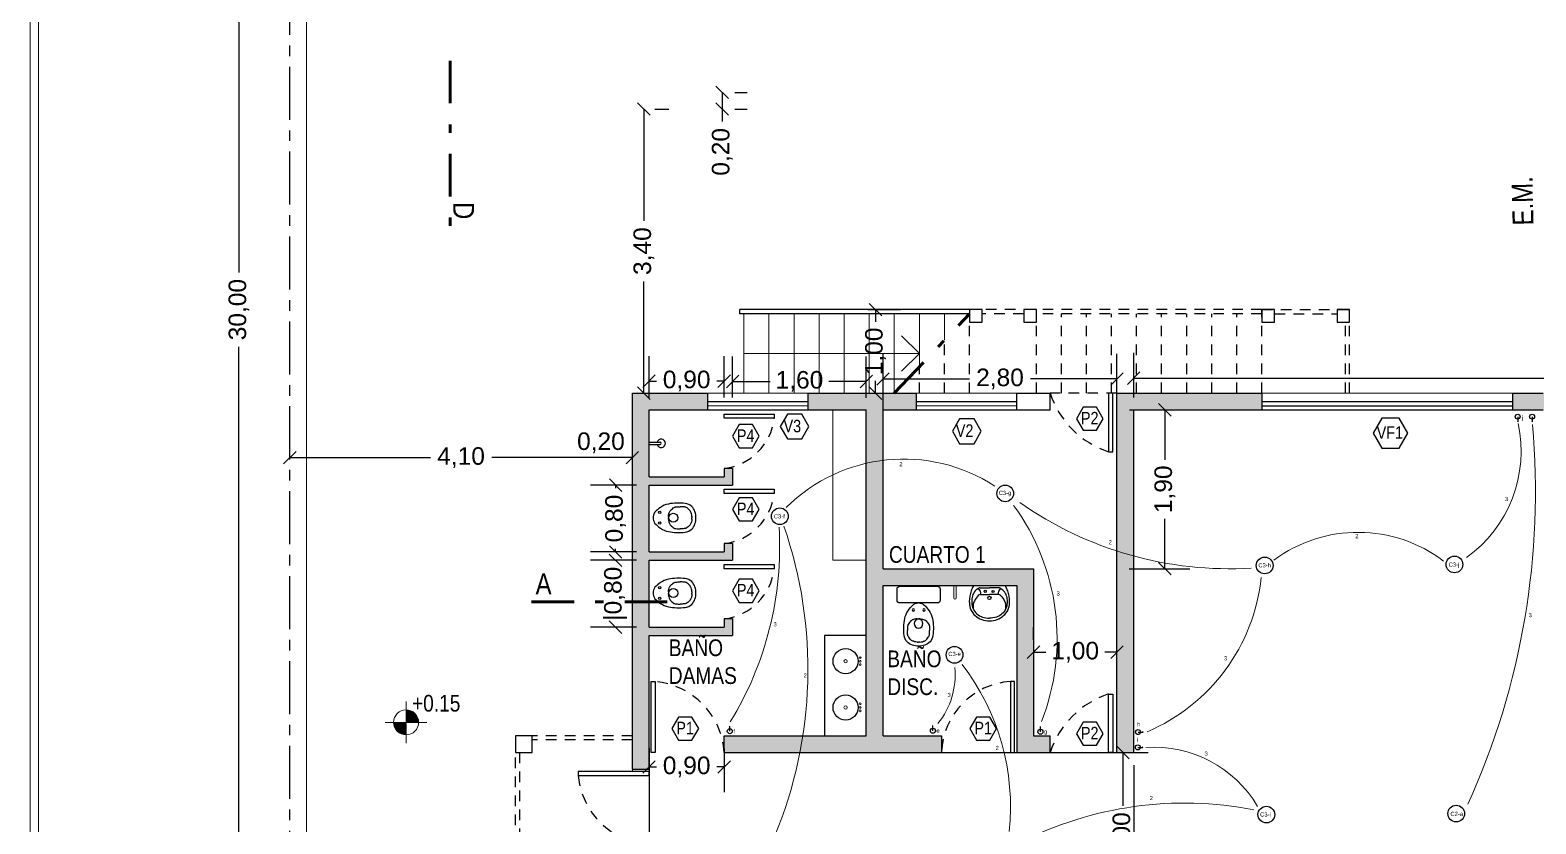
# Model space of a CAD drawing. Header units: millimetres. Extents: x 569 to 671, y 232 to 291.
# Drawn here: x 569.25 to 587.27, y 264.44 to 273.94 of the extents above; entities that cross this region are included whole.
import ezdxf

# ---------------------------------------------------------------- set-up
doc = ezdxf.new("R2010")
doc.units = ezdxf.units.MM
for name, pattern in [('CENTERX2', [101.6, 63.5, -12.7, 12.7, -12.7]), ('DASHDOTX2', [50.8, 25.4, -12.7, 0, -12.7]), ('DASHED', [19.05, 12.7, -6.35])]:
    doc.linetypes.add(name, pattern=pattern)
for name, color, linetype, lineweight in [('Corte', 6, 'DASHDOTX2', 60), ('Cotas', 9, 'Continuous', 13), ('MARCO', 130, 'Continuous', 15), ('Mobiliario', 84, 'Continuous', 18), ('Piso', 254, 'Continuous', 13), ('Transcr. cotas', 200, 'Continuous', 13), ('Transcr. ejes', 200, 'CENTERX2', 25), ('Transcr. texto', 200, 'Continuous', 25), ('Transcr. vista', 3, 'Continuous', 13)]:
    doc.layers.add(name, color=color, linetype=linetype, lineweight=lineweight)
for name, color, linetype in [('Muros', 1, 'Continuous'), ('Proyeccion', 2, 'DASHED'), ('Texto', 241, 'Continuous'), ('Vista', 4, 'Continuous')]:
    doc.layers.add(name, color=color, linetype=linetype)
doc.styles.add('CARATULA', font='arial.ttf')
doc.styles.add('Cecilia-3', font='ARIALN.TTF', dxfattribs={"height": 0.04})
doc.styles.get("Standard").update_dxf_attribs({"font": 'arial.ttf'})
doc.dimstyles.new('Seba', dxfattribs={"dimscale": 0.3, "dimtxt": 0.7, "dimasz": 0.5, "dimexe": 1, "dimexo": 0.5, "dimgap": 0.3, "dimtad": 0, "dimzin": 1, "dimtxsty": 'CARATULA', "dimblk": 'OBLIQUE', "dimcen": 0.5, "dimclrd": 256, "dimclre": 256, "dimadec": 0, "dimazin": 0, "dimtm": 1e-09, "dimtfac": 1, "dimtmove": 0, "dimatfit": 3, "dimldrblk": 'OBLIQUE', "dimfxl": 1.25, "dimarcsym": 1})

# ---------------------------------------------------------------- blocks, each defined once
blk = doc.blocks.new('SAPLS511')
at = {"color": 30}
for p, q in [((-0.11, -0.025), (0, -0.025)), ((-0.106, -0.105), (0, -0.105)), ((0.11, -0.025), (0, -0.025)), ((0.106, -0.105), (0, -0.105))]:
    blk.add_line(p, q, dxfattribs=at)
blk.add_lwpolyline([(0.177, 0), (-0.177, 0, 0.27095), (-0.195, -0.01, 0.041198), (-0.218, -0.061, 0.087147), (-0.241, -0.188, 0.014423), (-0.24, -0.21, 0.110985), (-0.222, -0.289, 0.102819), (-0.17, -0.358, 0.093047), (-0.093, -0.404, 0.087147), (0, -0.42, 0.087147), (0.093, -0.404, 0.093047), (0.17, -0.358, 0.102819), (0.222, -0.289, 0.110985), (0.24, -0.21, -0.014423), (0.241, -0.188, 0.087147), (0.218, -0.061, 0.041198), (0.195, -0.01, 0.27095), (0.177, 0)], format="xyb", close=True)
for points in [[(-0.204, -0.123, 0.048163), (-0.211, -0.188, 0.015067), (-0.21, -0.209, 0.042482)], [(-0.134, -0.117, 0.092164), (-0.181, -0.184, 0.064814), (-0.196, -0.235, 0.10564)], [(0.134, -0.117, -0.092164), (0.181, -0.184, -0.064814), (0.196, -0.235, -0.10564)], [(0.204, -0.123, -0.048163), (0.211, -0.188, -0.015067), (0.21, -0.209, -0.042482)], [(-0.21, -0.209, 0.11237), (-0.195, -0.276, 0.102819), (-0.15, -0.336, 0.093047), (-0.083, -0.375, 0.087147), (0, -0.39, 0.087147)], [(-0.206, -0.246, 0.000644), (-0.206, -0.247, 0.042482)], [(0.21, -0.209, -0.11237), (0.195, -0.276, -0.102819), (0.15, -0.336, -0.093047), (0.083, -0.375, -0.087147), (0, -0.39, -0.087147)], [(0.206, -0.246, -0.000644), (0.206, -0.247, -0.042482)]]:
    blk.add_lwpolyline(points, format="xyb", dxfattribs=at)
for centre, radius in [((-0.05, -0.067), 0.0125), ((0, -0.145), 0.02), ((0.043, -0.07), 0.0125)]:
    blk.add_circle(centre, radius, dxfattribs=at)
for centre, radius, start, end in [((-0.06, -0.165), 0.151, 113.6597, 163.6496), ((-0.157, -0.087), 0.0542, 340.1112, 68.7227), ((-0.106, -0.145), 0.04, 90, 134.8157), ((-0.11, -0.05), 0.025, 89.7116, 113.6597), ((-0.11, -0.115), 0.09, 90, 90.4907), ((0.157, -0.087), 0.0542, 111.2773, 199.8888), ((0.106, -0.145), 0.04, 45.1843, 90), ((0.11, -0.05), 0.025, 66.3403, 90.2884), ((0.11, -0.115), 0.09, 89.5093, 90), ((0.06, -0.165), 0.151, 16.3504, 66.3403), ((-0.107, -0.249), 0.09, 170.7122, 213.5016), ((0.107, -0.249), 0.09, 326.4984, 9.2878)]:
    blk.add_arc(centre, radius, start, end, dxfattribs=at)
blk = doc.blocks.new('SAPLS506')
blk.add_line((-0.006, -0.198), (0.007, -0.198))
blk.add_lwpolyline([(-0.257, -0.03), (-0.257, -0.168, 0.414214), (-0.227, -0.198), (-0.006, -0.198), (-0.018, -0.2, 0.160975), (-0.064, -0.222, 0.055228), (-0.125, -0.292, 0.087544), (-0.165, -0.386, 0.077711), (-0.172, -0.588, 0.145572), (-0.137, -0.666, 0.193023), (0.001, -0.716, 61.25604), (0.001, -0.716, 0.193023), (0.138, -0.666, 0.145572), (0.173, -0.588, 0.077711), (0.166, -0.386, 0.087544), (0.126, -0.292, 0.055228), (0.066, -0.222, 0.161493), (0.02, -0.2), (0.007, -0.198), (0.227, -0.198, 0.414214), (0.257, -0.168), (0.257, -0.03, 0.414214), (0.227, 0), (-0.227, 0, 0.414214)], format="xyb", close=True)
at = {"color": 30}
for points in [[(-0.014, -0.388), (-0.032, -0.389, 0.028747), (-0.06, -0.397, 0.052421), (-0.075, -0.403, 0.050041), (-0.091, -0.415, 0.040538), (-0.108, -0.434, 0.036304), (-0.124, -0.456, 0.08346), (-0.128, -0.467, 0.024812), (-0.129, -0.478, 0.009631), (-0.131, -0.504, 0.014344), (-0.132, -0.513, 0.009208), (-0.131, -0.527)], [(-0.014, -0.667), (-0.032, -0.666, -0.028747), (-0.06, -0.658, -0.052421), (-0.075, -0.652, -0.050041), (-0.091, -0.64, -0.040538), (-0.108, -0.621, -0.036304), (-0.124, -0.599, -0.08346), (-0.128, -0.588, -0.024812), (-0.129, -0.577, -0.009631), (-0.131, -0.551, -0.014344), (-0.132, -0.542, -0.009208), (-0.131, -0.528)], [(0.016, -0.388), (0.033, -0.389, -0.028747), (0.062, -0.397, -0.052421), (0.076, -0.403, -0.050041), (0.093, -0.415, -0.040538), (0.11, -0.434, -0.036304), (0.125, -0.456, -0.08346), (0.129, -0.467, -0.024812), (0.131, -0.478, -0.009631), (0.133, -0.504, -0.014344), (0.133, -0.513, -0.009208), (0.133, -0.527)], [(0.016, -0.667), (0.033, -0.666, 0.028747), (0.062, -0.658, 0.052421), (0.076, -0.652, 0.050041), (0.093, -0.64, 0.040538), (0.11, -0.621, 0.036304), (0.125, -0.599, 0.08346), (0.129, -0.588, 0.024812), (0.131, -0.577, 0.009631), (0.133, -0.551, 0.014344), (0.133, -0.542, 0.009208), (0.133, -0.528)]]:
    blk.add_lwpolyline(points, format="xyb", dxfattribs=at)
for points in [[(-0.014, -0.388), (0.001, -0.388)], [(0.016, -0.388), (0.001, -0.388)], [(-0.014, -0.667), (0.001, -0.667)], [(0.016, -0.667), (0.001, -0.667)]]:
    blk.add_lwpolyline(points, dxfattribs=at)
for centre, radius in [((-0.063, -0.283), 0.0141), ((0.064, -0.283), 0.0141), ((0.001, -0.446), 0.0535)]:
    blk.add_circle(centre, radius, dxfattribs=at)
blk = doc.blocks.new('SAPLS507')
blk.add_lwpolyline([(0, -0.585, 0.193023), (0.137, -0.535, 0.145572), (0.172, -0.456, 0.077711), (0.165, -0.255, 0.087544), (0.125, -0.161, 0.055228), (0.065, -0.091, 0.090627), (0, -0.072, 0.091051), (-0.065, -0.091, 0.055228), (-0.126, -0.161, 0.087544), (-0.165, -0.255, 0.077711), (-0.172, -0.456, 0.145572), (-0.137, -0.535, 0.193023), (0, -0.585, 61.25604)], format="xyb", close=True)
at = {"color": 30}
for points in [[(-0.015, -0.256), (-0.033, -0.258, 0.028747), (-0.061, -0.265, 0.052421), (-0.075, -0.272, 0.050041), (-0.092, -0.284, 0.040538), (-0.109, -0.303, 0.036304), (-0.124, -0.325, 0.08346), (-0.129, -0.336, 0.024812), (-0.13, -0.346, 0.009631), (-0.132, -0.373, 0.014344), (-0.132, -0.382, 0.009208), (-0.132, -0.396)], [(0.015, -0.256), (0.033, -0.258, -0.028747), (0.061, -0.265, -0.052421), (0.075, -0.272, -0.050041), (0.092, -0.284, -0.040538), (0.109, -0.303, -0.036304), (0.125, -0.325, -0.08346), (0.129, -0.336, -0.024812), (0.13, -0.346, -0.009631), (0.132, -0.373, -0.014344), (0.133, -0.382, -0.009208), (0.132, -0.396)], [(-0.015, -0.536), (-0.033, -0.535, -0.028747), (-0.061, -0.527, -0.052421), (-0.075, -0.521, -0.050041), (-0.092, -0.508, -0.040538), (-0.109, -0.49, -0.036304), (-0.124, -0.468, -0.08346), (-0.129, -0.457, -0.024812), (-0.13, -0.446, -0.009631), (-0.132, -0.42, -0.014344), (-0.132, -0.411, -0.009208), (-0.132, -0.396)], [(0.015, -0.536), (0.033, -0.535, 0.028747), (0.061, -0.527, 0.052421), (0.075, -0.521, 0.050041), (0.092, -0.508, 0.040538), (0.109, -0.49, 0.036304), (0.125, -0.468, 0.08346), (0.129, -0.457, 0.024812), (0.13, -0.446, 0.009631), (0.132, -0.42, 0.014344), (0.133, -0.411, 0.009208), (0.132, -0.396)]]:
    blk.add_lwpolyline(points, format="xyb", dxfattribs=at)
for points in [[(-0.015, -0.256), (0, -0.256)], [(0.015, -0.256), (0, -0.256)], [(-0.015, -0.536), (0, -0.536)], [(0.015, -0.536), (0, -0.536)]]:
    blk.add_lwpolyline(points, dxfattribs=at)
for centre, radius in [((-0.064, -0.152), 0.0141), ((0.064, -0.152), 0.0141), ((0, -0.314), 0.0535)]:
    blk.add_circle(centre, radius, dxfattribs=at)
blk = doc.blocks.new('_Oblique')
at = {"color": 0, "linetype": 'ByBlock', "lineweight": -2}
blk.add_line((-0.5, -0.5), (0.5, 0.5), dxfattribs=at)
blk = doc.blocks.new('*D79')
at = {"layer": 'Cotas', "lineweight": -2, "transparency": 16777216}
for p, q in [((578.638, 265.292), (582.627, 265.292)), ((582.327, 265.292), (582.327, 264.656)), ((582.327, 263.292), (582.327, 263.928)), ((578.638, 263.292), (582.627, 263.292))]:
    blk.add_line(p, q, dxfattribs=at)
at = {"layer": 'Defpoints', "color": 0, "transparency": 16777216}
for p in [(578.488, 265.292), (582.327, 265.292), (578.488, 263.292)]:
    blk.add_point(p, dxfattribs=at)
at = {"layer": 'Cotas', "lineweight": -2, "transparency": 16777216, "xscale": 0.15, "yscale": 0.15, "zscale": 0.15}
for p, rotation in [((582.327, 265.292), 90), ((582.327, 263.292), 270)]:
    blk.add_blockref('_Oblique', p, dxfattribs=dict(at, rotation=rotation))
at = {"layer": 'Cotas', "color": 0, "transparency": 16777216, "insert": (582.327, 264.292), "char_height": 0.21, "attachment_point": 5, "rotation": 90, "style": 'CARATULA'}
blk.add_mtext('2,00', dxfattribs=at)
blk = doc.blocks.new('*D84')
at = {"layer": 'Cotas', "lineweight": -2, "transparency": 16777216}
for p, q in [((582.455, 269.542), (582.455, 270.073)), ((600.674, 269.542), (600.674, 270.073)), ((582.455, 269.773), (591.131, 269.773)), ((600.674, 269.773), (591.998, 269.773))]:
    blk.add_line(p, q, dxfattribs=at)
at = {"layer": 'Defpoints', "color": 0, "transparency": 16777216}
for p in [(582.455, 269.773), (582.455, 269.392), (600.674, 269.392)]:
    blk.add_point(p, dxfattribs=at)
at = {"layer": 'Cotas', "lineweight": -2, "transparency": 16777216, "xscale": 0.15, "yscale": 0.15, "zscale": 0.15, "rotation": 180}
blk.add_blockref('_Oblique', (582.455, 269.773), dxfattribs=at)
at = {"layer": 'Cotas', "lineweight": -2, "transparency": 16777216, "xscale": 0.15, "yscale": 0.15, "zscale": 0.15}
blk.add_blockref('_Oblique', (600.674, 269.773), dxfattribs=at)
at = {"layer": 'Cotas', "color": 0, "transparency": 16777216, "insert": (591.564, 269.773), "char_height": 0.21, "attachment_point": 5, "style": 'CARATULA'}
blk.add_mtext('18,22', dxfattribs=at)
blk = doc.blocks.new('*D85')
at = {"layer": 'Cotas', "lineweight": -2, "transparency": 16777216}
for p, q in [((582.405, 269.392), (583.128, 269.392)), ((582.828, 269.392), (582.828, 268.795)), ((582.828, 267.492), (582.828, 268.09)), ((582.403, 267.492), (583.128, 267.492))]:
    blk.add_line(p, q, dxfattribs=at)
at = {"layer": 'Defpoints', "color": 0, "transparency": 16777216}
for p in [(582.255, 269.392), (582.828, 269.392), (582.253, 267.492)]:
    blk.add_point(p, dxfattribs=at)
at = {"layer": 'Cotas', "lineweight": -2, "transparency": 16777216, "xscale": 0.15, "yscale": 0.15, "zscale": 0.15}
for p, rotation in [((582.828, 269.392), 90), ((582.828, 267.492), 270)]:
    blk.add_blockref('_Oblique', p, dxfattribs=dict(at, rotation=rotation))
at = {"layer": 'Cotas', "color": 0, "transparency": 16777216, "insert": (582.828, 268.442), "char_height": 0.21, "attachment_point": 5, "rotation": 90, "style": 'CARATULA'}
blk.add_mtext('1,90', dxfattribs=at)
blk = doc.blocks.new('*D86')
at = {"layer": 'Cotas', "lineweight": -2, "transparency": 16777216}
for p, q in [((579.455, 267.951), (579.455, 270.062)), ((582.255, 267.951), (582.255, 270.062)), ((579.455, 269.762), (580.491, 269.762)), ((582.255, 269.762), (581.219, 269.762))]:
    blk.add_line(p, q, dxfattribs=at)
at = {"layer": 'Defpoints', "color": 0, "transparency": 16777216}
for p in [(582.255, 269.762), (579.455, 267.801), (582.255, 267.801)]:
    blk.add_point(p, dxfattribs=at)
at = {"layer": 'Cotas', "lineweight": -2, "transparency": 16777216, "xscale": 0.15, "yscale": 0.15, "zscale": 0.15, "rotation": 180}
blk.add_blockref('_Oblique', (579.455, 269.762), dxfattribs=at)
at = {"layer": 'Cotas', "lineweight": -2, "transparency": 16777216, "xscale": 0.15, "yscale": 0.15, "zscale": 0.15}
blk.add_blockref('_Oblique', (582.255, 269.762), dxfattribs=at)
at = {"layer": 'Cotas', "color": 0, "transparency": 16777216, "insert": (580.855, 269.762), "char_height": 0.21, "attachment_point": 5, "style": 'CARATULA'}
blk.add_mtext('2,80', dxfattribs=at)
blk = doc.blocks.new('*D87')
at = {"layer": 'Cotas', "lineweight": -2, "transparency": 16777216}
for p, q in [((581.255, 266.642), (581.255, 266.792)), ((582.255, 266.642), (582.255, 266.792)), ((581.255, 266.492), (581.403, 266.492)), ((582.255, 266.492), (582.108, 266.492))]:
    blk.add_line(p, q, dxfattribs=at)
at = {"layer": 'Defpoints', "color": 0, "transparency": 16777216}
for p in [(581.255, 266.492), (582.255, 266.492), (582.255, 266.492)]:
    blk.add_point(p, dxfattribs=at)
at = {"layer": 'Cotas', "lineweight": -2, "transparency": 16777216, "xscale": 0.15, "yscale": 0.15, "zscale": 0.15, "rotation": 180}
blk.add_blockref('_Oblique', (581.255, 266.492), dxfattribs=at)
at = {"layer": 'Cotas', "lineweight": -2, "transparency": 16777216, "xscale": 0.15, "yscale": 0.15, "zscale": 0.15}
blk.add_blockref('_Oblique', (582.255, 266.492), dxfattribs=at)
at = {"layer": 'Cotas', "color": 0, "transparency": 16777216, "insert": (581.755, 266.492), "char_height": 0.21, "attachment_point": 5, "style": 'CARATULA'}
blk.add_mtext('1,00', dxfattribs=at)
blk = doc.blocks.new('*D88')
at = {"layer": 'Cotas', "lineweight": -2, "transparency": 16777216}
for p, q in [((576.655, 265.142), (576.655, 262.478)), ((582.455, 265.142), (582.455, 262.478)), ((576.655, 262.778), (579.193, 262.778)), ((582.455, 262.778), (579.917, 262.778))]:
    blk.add_line(p, q, dxfattribs=at)
at = {"layer": 'Defpoints', "color": 0, "transparency": 16777216}
for p in [(576.655, 265.292), (582.455, 265.292), (576.655, 262.778)]:
    blk.add_point(p, dxfattribs=at)
at = {"layer": 'Cotas', "lineweight": -2, "transparency": 16777216, "xscale": 0.15, "yscale": 0.15, "zscale": 0.15, "rotation": 180}
blk.add_blockref('_Oblique', (576.655, 262.778), dxfattribs=at)
at = {"layer": 'Cotas', "lineweight": -2, "transparency": 16777216, "xscale": 0.15, "yscale": 0.15, "zscale": 0.15}
blk.add_blockref('_Oblique', (582.455, 262.778), dxfattribs=at)
at = {"layer": 'Cotas', "color": 0, "transparency": 16777216, "insert": (579.555, 262.778), "char_height": 0.21, "attachment_point": 5, "style": 'CARATULA'}
blk.add_mtext('5,80', dxfattribs=at)
blk = doc.blocks.new('*D105')
at = {"layer": 'Cotas', "lineweight": -2, "transparency": 16777216}
for p, q in [((579.275, 270.592), (579.665, 270.592)), ((579.365, 270.592), (579.365, 270.445)), ((579.365, 269.592), (579.365, 269.74)), ((579.275, 269.592), (579.665, 269.592))]:
    blk.add_line(p, q, dxfattribs=at)
at = {"layer": 'Defpoints', "color": 0, "transparency": 16777216}
for p in [(579.125, 270.592), (579.365, 270.592), (579.125, 269.592)]:
    blk.add_point(p, dxfattribs=at)
at = {"layer": 'Cotas', "lineweight": -2, "transparency": 16777216, "xscale": 0.15, "yscale": 0.15, "zscale": 0.15}
for p, rotation in [((579.365, 270.592), 90), ((579.365, 269.592), 270)]:
    blk.add_blockref('_Oblique', p, dxfattribs=dict(at, rotation=rotation))
at = {"layer": 'Cotas', "color": 0, "transparency": 16777216, "insert": (579.365, 270.092), "char_height": 0.21, "attachment_point": 5, "rotation": 90, "style": 'CARATULA'}
blk.add_mtext('1,00', dxfattribs=at)
blk = doc.blocks.new('*D110')
at = {"layer": 'Defpoints', "color": 0, "transparency": 16777216}
for p in [(577.531, 273.192), (577.531, 272.992), (577.531, 272.992)]:
    blk.add_point(p, dxfattribs=at)
at = {"layer": 'Transcr. cotas', "lineweight": -2, "transparency": 16777216}
for p, q in [((577.531, 273.192), (577.531, 272.992)), ((577.681, 273.192), (577.831, 273.192)), ((577.531, 272.992), (577.531, 272.842)), ((577.681, 272.992), (577.831, 272.992))]:
    blk.add_line(p, q, dxfattribs=at)
at = {"layer": 'Transcr. cotas', "lineweight": -2, "transparency": 16777216, "xscale": 0.15, "yscale": 0.15, "zscale": 0.15}
for p, rotation in [((577.531, 273.192), 90), ((577.531, 272.992), 270)]:
    blk.add_blockref('_Oblique', p, dxfattribs=dict(at, rotation=rotation))
at = {"layer": 'Transcr. cotas', "color": 0, "transparency": 16777216, "insert": (577.531, 272.48), "char_height": 0.21, "attachment_point": 5, "rotation": 90, "style": 'CARATULA'}
blk.add_mtext('0,20', dxfattribs=at)
blk = doc.blocks.new('*D111')
at = {"layer": 'Defpoints', "color": 0, "transparency": 16777216}
for p in [(572.355, 285.592), (571.747, 255.592), (572.355, 255.592)]:
    blk.add_point(p, dxfattribs=at)
at = {"layer": 'Transcr. cotas', "lineweight": -2, "transparency": 16777216}
for p, q in [((572.205, 285.592), (571.447, 285.592)), ((571.747, 285.592), (571.747, 271.036)), ((571.747, 255.592), (571.747, 270.148)), ((572.205, 255.592), (571.447, 255.592))]:
    blk.add_line(p, q, dxfattribs=at)
at = {"layer": 'Transcr. cotas', "lineweight": -2, "transparency": 16777216, "xscale": 0.15, "yscale": 0.15, "zscale": 0.15}
for p, rotation in [((571.747, 285.592), 90), ((571.747, 255.592), 270)]:
    blk.add_blockref('_Oblique', p, dxfattribs=dict(at, rotation=rotation))
at = {"layer": 'Transcr. cotas', "color": 0, "transparency": 16777216, "insert": (571.747, 270.592), "char_height": 0.21, "attachment_point": 5, "rotation": 90, "style": 'CARATULA'}
blk.add_mtext('30,00', dxfattribs=at)
blk = doc.blocks.new('*D117')
at = {"layer": 'Cotas', "lineweight": -2, "transparency": 16777216}
for p, q in [((576.655, 269.541), (576.655, 270.037)), ((577.555, 269.542), (577.555, 270.037)), ((576.655, 269.737), (576.743, 269.737)), ((577.555, 269.737), (577.467, 269.737))]:
    blk.add_line(p, q, dxfattribs=at)
at = {"layer": 'Defpoints', "color": 0, "transparency": 16777216}
for p in [(576.655, 269.737), (576.655, 269.391), (577.555, 269.392)]:
    blk.add_point(p, dxfattribs=at)
at = {"layer": 'Cotas', "lineweight": -2, "transparency": 16777216, "xscale": 0.15, "yscale": 0.15, "zscale": 0.15, "rotation": 180}
blk.add_blockref('_Oblique', (576.655, 269.737), dxfattribs=at)
at = {"layer": 'Cotas', "lineweight": -2, "transparency": 16777216, "xscale": 0.15, "yscale": 0.15, "zscale": 0.15}
blk.add_blockref('_Oblique', (577.555, 269.737), dxfattribs=at)
at = {"layer": 'Cotas', "color": 0, "transparency": 16777216, "insert": (577.105, 269.737), "char_height": 0.21, "attachment_point": 5, "style": 'CARATULA'}
blk.add_mtext('0,90', dxfattribs=at)
blk = doc.blocks.new('*D118')
at = {"layer": 'Cotas', "lineweight": -2, "transparency": 16777216}
for p, q in [((577.655, 269.542), (577.655, 270.033)), ((579.255, 269.535), (579.255, 270.033)), ((577.655, 269.733), (578.103, 269.733)), ((579.255, 269.733), (578.808, 269.733))]:
    blk.add_line(p, q, dxfattribs=at)
at = {"layer": 'Defpoints', "color": 0, "transparency": 16777216}
for p in [(579.255, 269.733), (577.655, 269.392), (579.255, 269.385)]:
    blk.add_point(p, dxfattribs=at)
at = {"layer": 'Cotas', "lineweight": -2, "transparency": 16777216, "xscale": 0.15, "yscale": 0.15, "zscale": 0.15, "rotation": 180}
blk.add_blockref('_Oblique', (577.655, 269.733), dxfattribs=at)
at = {"layer": 'Cotas', "lineweight": -2, "transparency": 16777216, "xscale": 0.15, "yscale": 0.15, "zscale": 0.15}
blk.add_blockref('_Oblique', (579.255, 269.733), dxfattribs=at)
at = {"layer": 'Cotas', "color": 0, "transparency": 16777216, "insert": (578.455, 269.733), "char_height": 0.21, "attachment_point": 5, "style": 'CARATULA'}
blk.add_mtext('1,60', dxfattribs=at)
blk = doc.blocks.new('*D119')
at = {"layer": 'Cotas', "lineweight": -2, "transparency": 16777216}
for p, q in [((572.355, 268.969), (572.355, 269.121)), ((576.455, 268.971), (576.455, 269.121)), ((572.355, 268.821), (574.038, 268.821)), ((576.455, 268.821), (574.772, 268.821))]:
    blk.add_line(p, q, dxfattribs=at)
at = {"layer": 'Defpoints', "color": 0, "transparency": 16777216}
for p in [(572.355, 268.821), (572.355, 268.819), (576.455, 268.821)]:
    blk.add_point(p, dxfattribs=at)
at = {"layer": 'Cotas', "lineweight": -2, "transparency": 16777216, "xscale": 0.15, "yscale": 0.15, "zscale": 0.15, "rotation": 180}
blk.add_blockref('_Oblique', (572.355, 268.821), dxfattribs=at)
at = {"layer": 'Cotas', "lineweight": -2, "transparency": 16777216, "xscale": 0.15, "yscale": 0.15, "zscale": 0.15}
blk.add_blockref('_Oblique', (576.455, 268.821), dxfattribs=at)
at = {"layer": 'Cotas', "color": 0, "transparency": 16777216, "insert": (574.405, 268.821), "char_height": 0.21, "attachment_point": 5, "style": 'CARATULA'}
blk.add_mtext('4,10', dxfattribs=at)
blk = doc.blocks.new('*D125')
at = {"layer": 'Cotas', "lineweight": -2, "transparency": 16777216}
for p, q in [((576.505, 268.492), (575.955, 268.492)), ((576.255, 268.492), (576.255, 268.455)), ((576.505, 267.692), (575.955, 267.692)), ((576.255, 267.692), (576.255, 267.73))]:
    blk.add_line(p, q, dxfattribs=at)
at = {"layer": 'Defpoints', "color": 0, "transparency": 16777216}
for p in [(576.655, 268.492), (576.255, 267.692), (576.655, 267.692)]:
    blk.add_point(p, dxfattribs=at)
at = {"layer": 'Cotas', "lineweight": -2, "transparency": 16777216, "xscale": 0.15, "yscale": 0.15, "zscale": 0.15}
for p, rotation in [((576.255, 268.492), 90), ((576.255, 267.692), 270)]:
    blk.add_blockref('_Oblique', p, dxfattribs=dict(at, rotation=rotation))
at = {"layer": 'Cotas', "color": 0, "transparency": 16777216, "insert": (576.255, 268.092), "char_height": 0.21, "attachment_point": 5, "rotation": 90, "style": 'CARATULA'}
blk.add_mtext('0,80', dxfattribs=at)
blk = doc.blocks.new('*D126')
at = {"layer": 'Cotas', "lineweight": -2, "transparency": 16777216}
for p, q in [((576.505, 267.592), (575.954, 267.592)), ((576.254, 267.592), (576.254, 267.585)), ((576.505, 266.792), (575.954, 266.792)), ((576.254, 266.792), (576.254, 266.799))]:
    blk.add_line(p, q, dxfattribs=at)
at = {"layer": 'Defpoints', "color": 0, "transparency": 16777216}
for p in [(576.655, 267.592), (576.254, 266.792), (576.655, 266.792)]:
    blk.add_point(p, dxfattribs=at)
at = {"layer": 'Cotas', "lineweight": -2, "transparency": 16777216, "xscale": 0.15, "yscale": 0.15, "zscale": 0.15}
for p, rotation in [((576.254, 267.592), 90), ((576.254, 266.792), 270)]:
    blk.add_blockref('_Oblique', p, dxfattribs=dict(at, rotation=rotation))
at = {"layer": 'Cotas', "color": 0, "transparency": 16777216, "insert": (576.254, 267.192), "char_height": 0.21, "attachment_point": 5, "rotation": 90, "style": 'CARATULA'}
blk.add_mtext('|0,80', dxfattribs=at)
blk = doc.blocks.new('*D127')
at = {"layer": 'Cotas', "lineweight": -2, "transparency": 16777216}
for p, q in [((576.655, 265.345), (576.655, 264.819)), ((577.555, 265.342), (577.555, 264.819)), ((576.655, 265.119), (576.743, 265.119)), ((577.555, 265.119), (577.467, 265.119))]:
    blk.add_line(p, q, dxfattribs=at)
at = {"layer": 'Defpoints', "color": 0, "transparency": 16777216}
for p in [(576.655, 265.495), (577.555, 265.492), (576.655, 265.119)]:
    blk.add_point(p, dxfattribs=at)
at = {"layer": 'Cotas', "lineweight": -2, "transparency": 16777216, "xscale": 0.15, "yscale": 0.15, "zscale": 0.15, "rotation": 180}
blk.add_blockref('_Oblique', (576.655, 265.119), dxfattribs=at)
at = {"layer": 'Cotas', "lineweight": -2, "transparency": 16777216, "xscale": 0.15, "yscale": 0.15, "zscale": 0.15}
blk.add_blockref('_Oblique', (577.555, 265.119), dxfattribs=at)
at = {"layer": 'Cotas', "color": 0, "transparency": 16777216, "insert": (577.105, 265.119), "char_height": 0.21, "attachment_point": 5, "style": 'CARATULA'}
blk.add_mtext('0,90', dxfattribs=at)
blk = doc.blocks.new('*D129')
at = {"layer": 'Cotas', "lineweight": -2, "transparency": 16777216}
for p, q in [((576.593, 272.992), (576.593, 271.654)), ((576.726, 272.992), (576.893, 272.992)), ((576.593, 269.592), (576.593, 270.93)), ((576.726, 269.592), (576.893, 269.592))]:
    blk.add_line(p, q, dxfattribs=at)
at = {"layer": 'Defpoints', "color": 0, "transparency": 16777216}
for p in [(576.576, 272.992), (576.576, 269.592), (576.593, 269.592)]:
    blk.add_point(p, dxfattribs=at)
at = {"layer": 'Cotas', "lineweight": -2, "transparency": 16777216, "xscale": 0.15, "yscale": 0.15, "zscale": 0.15}
for p, rotation in [((576.593, 272.992), 90), ((576.593, 269.592), 270)]:
    blk.add_blockref('_Oblique', p, dxfattribs=dict(at, rotation=rotation))
at = {"layer": 'Cotas', "color": 0, "transparency": 16777216, "insert": (576.593, 271.292), "char_height": 0.21, "attachment_point": 5, "rotation": 90, "style": 'CARATULA'}
blk.add_mtext('3,40', dxfattribs=at)

msp = doc.modelspace()

# ---------------------------------------------------------------- hatches: boundary and pattern name
at = {"layer": 'Muros'}
h = msp.add_hatch(color=256, dxfattribs=at)
h.dxf.hatch_style = 1
h.paths.add_polyline_path([(600.674, 269.392), (601.309, 268.19), (601.486, 268.284), (600.794, 269.592), (599.139, 269.592), (599.139, 269.392)])
h.paths.add_polyline_path([(593.064, 269.592), (593.064, 269.392), (596.139, 269.392), (596.139, 269.592)])
h.paths.add_polyline_path([(587.355, 269.592), (586.99, 269.592), (586.99, 269.392), (587.355, 269.392), (590.064, 269.392), (590.064, 269.592)])
h.paths.add_polyline_path([(603.872, 263.343), (604.048, 263.437), (603.355, 264.748), (603.179, 264.654)])
h.paths.add_polyline_path([(606.61, 258.592), (605.918, 259.901), (605.741, 259.807), (606.278, 258.792), (605.209, 258.792), (605.209, 258.592)])
h.paths.add_polyline_path([(602.209, 258.792), (599.139, 258.792), (599.139, 258.592), (602.209, 258.592)])
h.paths.add_polyline_path([(596.139, 258.592), (596.139, 258.792), (593.064, 258.792), (593.064, 258.592)])
h.paths.add_polyline_path([(590.064, 258.592), (590.064, 258.792), (587.355, 258.792), (586.99, 258.792), (586.99, 258.592), (587.355, 258.592)])
h.paths.add_polyline_path([(600.924, 264.092, 1), (600.424, 264.092, 1)])
h.paths.add_polyline_path([(594.854, 264.092, 1), (594.354, 264.092, 1)])
h.paths.add_polyline_path([(588.775, 264.092, 1), (588.275, 264.092, 1)])
h.paths.add_polyline_path([(582.455, 258.792), (582.455, 260.092), (582.255, 260.092), (582.255, 258.792), (581.855, 258.792), (581.855, 258.592), (583.99, 258.592), (583.99, 258.792)])
h.paths.add_polyline_path([(577.555, 262.892), (577.555, 262.692), (579.255, 262.692), (579.255, 258.792), (578.555, 258.792), (578.555, 258.592), (579.455, 258.592), (579.455, 262.692), (582.255, 262.692), (582.255, 261.592), (582.455, 261.592), (582.455, 262.892)])
h.paths.add_polyline_path([(576.455, 258.592), (577.355, 258.592), (577.355, 258.792), (576.655, 258.792), (576.655, 259.592), (577.555, 259.592), (577.555, 259.492), (577.655, 259.492), (577.655, 259.692), (576.655, 259.692), (576.655, 260.492), (577.555, 260.492), (577.555, 260.392), (577.655, 260.392), (577.655, 260.592), (576.655, 260.592), (576.655, 261.392), (577.655, 261.392), (577.655, 261.492), (576.655, 261.492), (576.655, 263.292), (576.455, 263.292)])
h.paths.add_polyline_path([(580.155, 265.292), (580.155, 265.492), (579.455, 265.492), (579.455, 267.292), (581.055, 267.292), (581.055, 265.292), (581.455, 265.292), (581.455, 265.492), (581.255, 265.492), (581.255, 267.492), (579.455, 267.492), (579.455, 269.392), (579.855, 269.392), (579.855, 269.592), (578.555, 269.592), (578.555, 269.392), (579.255, 269.392), (579.255, 265.492), (577.555, 265.492), (577.555, 265.292)])
h.paths.add_polyline_path([(582.455, 269.392), (583.99, 269.392), (583.99, 269.592), (582.255, 269.592), (582.255, 265.292), (582.455, 265.292)])
h.paths.add_polyline_path([(581.055, 269.592), (581.055, 269.392), (581.455, 269.392), (581.455, 269.592)], flags=0)
h.paths.add_polyline_path([(576.455, 269.592), (576.455, 265.092), (576.655, 265.092), (576.655, 266.692), (577.655, 266.692), (577.655, 266.892), (577.555, 266.892), (577.555, 266.792), (576.655, 266.792), (576.655, 267.592), (577.655, 267.592), (577.655, 267.792), (577.555, 267.792), (577.555, 267.692), (576.655, 267.692), (576.655, 268.492), (577.655, 268.492), (577.655, 268.692), (577.555, 268.692), (577.555, 268.592), (576.655, 268.592), (576.655, 269.392), (577.355, 269.392), (577.355, 269.592)])
at = {"layer": 'Piso'}
for points in [[(573.747, 265.653), (573.597, 265.653, 0.414214), (573.747, 265.503)], [(573.747, 265.803), (573.747, 265.653), (573.897, 265.653, 0.414214)]]:
    msp.add_hatch(color=256, dxfattribs=at).paths.add_polyline_path(points)

# ---------------------------------------------------------------- linework, layer by layer
at = {"color": 6}
for p, q in [((587.051, 269.311), (587.051, 269.251)), ((587.051, 269.251), (587.058, 269.258)), ((587.223, 269.311), (587.223, 269.251)), ((587.223, 269.251), (587.23, 269.258)), ((577.621, 265.607), (577.614, 265.6)), ((577.621, 265.547), (577.621, 265.607)), ((580.052, 265.613), (580.045, 265.606)), ((580.052, 265.553), (580.052, 265.613)), ((581.339, 265.601), (581.332, 265.594)), ((581.339, 265.541), (581.339, 265.601)), ((582.507, 265.537), (582.567, 265.537)), ((582.567, 265.537), (582.56, 265.544)), ((582.505, 265.353), (582.565, 265.353)), ((582.565, 265.353), (582.558, 265.361))]:
    msp.add_line(p, q, dxfattribs=at)
for centre in [(587.051, 269.311), (587.223, 269.311), (577.621, 265.547), (580.052, 265.553), (581.339, 265.541), (582.507, 265.537), (582.505, 265.353)]:
    msp.add_circle(centre, 0.03, dxfattribs=at)
at = {"color": 7, "true_color": 0xffffff}
for centre in [(580.918, 268.393), (578.22, 268.119), (584.023, 267.531), (586.294, 267.543), (580.311, 266.461), (584.043, 264.549), (586.315, 264.561)]:
    msp.add_circle(centre, 0.1, dxfattribs=at)
at = {"layer": 'Corte', "color": 200, "ltscale": 0.02}
msp.add_line((574.275, 273.571), (574.275, 271.586), dxfattribs=at)
at = {"layer": 'Corte', "ltscale": 0.02}
for p, q in [((579.59, 269.592), (580.49, 270.542)), ((575.249, 267.096), (576.899, 267.096))]:
    msp.add_line(p, q, dxfattribs=at)
at = {"layer": 'Cotas', "color": 6}
for centre, radius, start, end in [((585.527, 268.898), 1.565, 305.6987, 12.238), ((578.249, 268.405), 9.014, 335.5462, 5.1641), ((578.832, 266.652), 2.707, 338.611, 36.1713), ((574.202, 267.755), 4.016, 328.5158, 3.344), ((581.737, 267.619), 2.256, 292.9316, 354.0988), ((579.403, 266.218), 0.915, 320.8424, 5.628), ((582.695, 263.911), 1.445, 30.5975, 93.6934)]:
    msp.add_arc(centre, radius, start, end, dxfattribs=at)
at = {"layer": 'Cotas', "color": 3}
for centre, radius, start, end in [((579.702, 266.807), 1.997, 56.9227, 134.741), ((583.598, 271.845), 4.354, 234.8615, 273.4748), ((573.322, 266.29), 5.234, 337.491, 19.082), ((585.141, 266.232), 1.695, 52.8387, 126.539), ((578.173, 264.64), 2.808, 354.0499, 37.4235), ((583.058, 260.38), 4.307, 78.8187, 117.1041)]:
    msp.add_arc(centre, radius, start, end, dxfattribs=at)
at = {"layer": 'MARCO'}
msp.add_line((569.247, 290.842), (569.247, 231.642), dxfattribs=at)
msp.add_lwpolyline([(569.347, 231.742), (671.097, 231.742), (671.097, 290.742), (569.347, 290.742)], close=True, dxfattribs=at)
at = {"layer": 'Mobiliario'}
for p, q in [((577.79, 269.592), (577.79, 270.542)), ((578.09, 269.592), (578.09, 270.542)), ((578.39, 269.592), (578.39, 270.542)), ((578.69, 269.592), (578.69, 270.542)), ((578.99, 269.592), (578.99, 270.542)), ((579.29, 269.592), (579.29, 270.542)), ((579.59, 269.592), (579.59, 270.542)), ((579.89, 269.909), (579.89, 270.542)), ((580.19, 270.226), (580.19, 270.542)), ((577.355, 269.592), (578.555, 269.592)), ((577.355, 269.442), (578.555, 269.442)), ((579.855, 269.592), (581.055, 269.592)), ((579.855, 269.442), (581.055, 269.442)), ((583.99, 269.592), (586.99, 269.592)), ((578.855, 269.392), (578.855, 267.592)), ((578.855, 267.592), (579.255, 267.592)), ((580.301, 267.292), (580.301, 267.142)), ((580.331, 267.142), (580.331, 267.292)), ((579.038, 265.292), (579.038, 265.292))]:
    msp.add_line(p, q, dxfattribs=at)
for centre, radius in [((579.007, 266.385), 0.02), ((579.183, 266.428), 0.01), ((579.183, 266.385), 0.01), ((579.183, 266.345), 0.01), ((579.007, 265.831), 0.02), ((579.183, 265.875), 0.01), ((579.183, 265.831), 0.01), ((579.183, 265.791), 0.01)]:
    msp.add_circle(centre, radius, dxfattribs=at)
msp.add_arc((580.316, 267.142), 0.015, 180, 360, dxfattribs=at)
at = {"layer": 'Muros', "ltscale": 0.01}
for p, q in [((576.455, 269.592), (577.355, 269.592)), ((576.455, 265.092), (576.455, 269.592)), ((577.355, 269.592), (577.355, 269.392)), ((578.555, 269.592), (578.555, 269.392)), ((578.555, 269.592), (579.855, 269.592)), ((579.855, 269.392), (579.855, 269.592)), ((581.055, 269.592), (581.455, 269.592)), ((581.055, 269.392), (581.055, 269.592)), ((581.455, 269.392), (581.455, 269.592)), ((582.255, 265.292), (582.255, 269.592)), ((582.255, 269.592), (583.99, 269.592)), ((586.99, 269.592), (587.355, 269.592)), ((576.655, 269.392), (577.355, 269.392)), ((576.655, 268.592), (576.655, 269.392)), ((578.555, 269.392), (579.255, 269.392)), ((579.255, 265.492), (579.255, 269.392)), ((579.455, 267.492), (579.455, 269.392)), ((579.455, 269.392), (579.855, 269.392)), ((581.055, 269.392), (581.455, 269.392)), ((582.455, 265.292), (582.455, 269.392)), ((582.455, 269.392), (583.99, 269.392)), ((586.99, 269.392), (587.355, 269.392)), ((577.655, 268.692), (577.655, 268.492)), ((576.655, 267.692), (576.655, 268.492)), ((577.655, 267.792), (577.655, 267.592)), ((576.655, 266.792), (576.655, 267.592)), ((581.255, 267.492), (581.255, 265.492)), ((579.455, 265.492), (579.455, 267.292)), ((581.055, 267.292), (581.055, 265.292)), ((577.655, 266.892), (577.655, 266.692)), ((576.655, 265.092), (576.655, 266.692)), ((577.555, 265.292), (577.555, 265.492)), ((577.555, 265.492), (579.255, 265.492)), ((579.455, 265.492), (580.155, 265.492)), ((580.155, 265.492), (580.155, 265.292)), ((581.255, 265.492), (581.455, 265.492)), ((581.455, 265.292), (581.455, 265.492)), ((577.555, 265.292), (580.155, 265.292)), ((581.055, 265.292), (581.455, 265.292)), ((582.255, 265.292), (582.455, 265.292)), ((576.455, 265.092), (576.655, 265.092))]:
    msp.add_line(p, q, dxfattribs=at)
at = {"layer": 'Muros'}
for p, q in [((583.99, 269.592), (583.99, 269.392)), ((586.99, 269.592), (586.99, 269.392)), ((576.655, 268.592), (577.555, 268.592)), ((577.655, 268.692), (577.555, 268.692)), ((577.555, 268.692), (577.555, 268.592)), ((576.655, 268.492), (577.655, 268.492)), ((576.655, 267.692), (577.555, 267.692)), ((577.655, 267.792), (577.555, 267.792)), ((577.555, 267.792), (577.555, 267.692)), ((576.655, 267.592), (577.655, 267.592)), ((579.455, 267.492), (581.255, 267.492)), ((579.455, 267.292), (581.055, 267.292)), ((576.655, 266.792), (577.555, 266.792)), ((577.655, 266.892), (577.555, 266.892)), ((577.555, 266.892), (577.555, 266.792)), ((576.655, 266.692), (577.655, 266.692))]:
    msp.add_line(p, q, dxfattribs=at)
at = {"layer": 'Muros', "ltscale": 0.01}
for points in [[(580.49, 270.442), (580.64, 270.442), (580.64, 270.592), (580.49, 270.592)], [(581.14, 270.442), (581.29, 270.442), (581.29, 270.592), (581.14, 270.592)], [(583.99, 270.442), (584.14, 270.442), (584.14, 270.592), (583.99, 270.592)], [(584.89, 270.442), (585.04, 270.442), (585.04, 270.592), (584.89, 270.592)], [(575.055, 265.292), (575.255, 265.292), (575.255, 265.492), (575.055, 265.492)]]:
    msp.add_lwpolyline(points, close=True, dxfattribs=at)
at = {"layer": 'Piso'}
for p, q in [((579.89, 270.067), (579.678, 270.279)), ((577.79, 270.067), (579.89, 270.067)), ((579.89, 270.067), (579.678, 269.855)), ((573.747, 265.653), (573.747, 265.903)), ((573.747, 265.653), (573.497, 265.653)), ((573.747, 265.653), (573.747, 265.403)), ((573.747, 265.653), (573.997, 265.653)), ((573.751, 265.503), (573.751, 265.503)), ((576.455, 265.092), (576.455, 265.067))]:
    msp.add_line(p, q, dxfattribs=at)
msp.add_circle((573.747, 265.653), 0.15, dxfattribs=at)
at = {"layer": 'Proyeccion', "ltscale": 0.01}
for p, q in [((580.49, 269.592), (580.49, 270.542)), ((583.99, 270.592), (580.537, 270.592)), ((581.14, 270.542), (580.64, 270.542)), ((581.29, 269.592), (581.29, 270.542)), ((583.99, 270.542), (581.29, 270.542)), ((581.59, 269.592), (581.59, 270.542)), ((581.89, 269.592), (581.89, 270.542)), ((582.19, 269.592), (582.19, 270.542)), ((582.49, 269.592), (582.49, 270.542)), ((582.79, 269.592), (582.79, 270.542)), ((583.09, 269.592), (583.09, 270.542)), ((583.39, 269.592), (583.39, 270.542)), ((583.69, 269.592), (583.69, 270.542)), ((583.99, 270.592), (585.04, 270.592)), ((583.99, 270.542), (583.99, 270.592)), ((583.99, 269.592), (583.99, 270.542)), ((584.14, 270.542), (584.89, 270.542)), ((585.04, 269.592), (585.04, 270.592)), ((584.99, 269.592), (584.99, 270.442)), ((580.19, 269.592), (580.19, 270.226)), ((579.89, 269.592), (579.89, 269.909)), ((582.255, 269.592), (581.455, 269.592)), ((576.455, 265.492), (575.055, 265.492)), ((575.055, 263.742), (575.055, 265.292)), ((575.105, 265.292), (575.105, 262.892)), ((576.455, 265.442), (575.255, 265.442))]:
    msp.add_line(p, q, dxfattribs=at)
for centre, radius, start, end in [((582.495, 269.932), 1.094, 198.0882, 251.9118), ((577.471, 269.375), 0.688, 276.985, 353.0993), ((577.471, 268.475), 0.688, 276.985, 353.0993), ((577.471, 267.575), 0.688, 276.985, 353.0993), ((576.644, 265.233), 0.913, 3.7161, 84.5737), ((581.037, 265.262), 0.882, 93.6922, 178.018), ((582.495, 264.953), 1.094, 108.0882, 161.9118), ((576.714, 265.104), 0.913, 185.4263, 266.2839)]:
    msp.add_arc(centre, radius, start, end, dxfattribs=at)
at = {"layer": 'Texto'}
for p, q in [((583.99, 269.492), (586.99, 269.492)), ((583.99, 269.392), (586.99, 269.392))]:
    msp.add_line(p, q, dxfattribs=at)
at = {"layer": 'Transcr. ejes', "ltscale": 0.01}
msp.add_line((572.355, 255.592), (572.355, 285.592), dxfattribs=at)
at = {"layer": 'Transcr. vista'}
msp.add_line((572.555, 255.792), (572.555, 281.592), dxfattribs=at)
at = {"layer": 'Vista'}
for p, q in [((577.74, 270.542), (577.74, 270.592)), ((580.537, 270.592), (577.74, 270.592)), ((580.49, 270.542), (577.74, 270.542)), ((577.355, 269.492), (578.555, 269.492)), ((579.855, 269.492), (581.055, 269.492)), ((583.99, 269.442), (586.99, 269.442)), ((577.355, 269.392), (578.555, 269.392)), ((579.855, 269.392), (581.055, 269.392)), ((576.655, 269.005), (576.788, 269.005)), ((576.655, 268.98), (576.788, 268.98)), ((578.755, 266.692), (578.755, 265.492)), ((579.255, 266.692), (578.755, 266.692))]:
    msp.add_line(p, q, dxfattribs=at)
for points in [[(582.155, 269.592), (582.155, 268.892), (582.205, 268.892), (582.205, 269.592)], [(578.154, 269.292), (577.554, 269.292), (577.554, 269.342), (578.154, 269.342)], [(578.483, 269.341), (578.311, 269.341), (578.225, 269.192), (578.311, 269.044), (578.483, 269.044), (578.569, 269.192)], [(580.544, 269.286), (580.372, 269.286), (580.286, 269.137), (580.372, 268.988), (580.544, 268.988), (580.63, 269.137)], [(582.01, 269.425), (581.849, 269.425), (581.769, 269.287), (581.849, 269.148), (582.01, 269.148), (582.09, 269.287)], [(585.633, 269.293), (585.427, 269.293), (585.323, 269.114), (585.427, 268.935), (585.633, 268.935), (585.736, 269.114)], [(577.893, 269.216), (577.732, 269.216), (577.652, 269.077), (577.732, 268.938), (577.893, 268.938), (577.973, 269.077)], [(578.154, 268.392), (577.554, 268.392), (577.554, 268.442), (578.154, 268.442)], [(577.893, 268.34), (577.732, 268.34), (577.652, 268.202), (577.732, 268.063), (577.893, 268.063), (577.973, 268.202)], [(578.154, 267.492), (577.554, 267.492), (577.554, 267.542), (578.154, 267.542)], [(577.893, 267.367), (577.732, 267.367), (577.652, 267.228), (577.732, 267.089), (577.893, 267.089), (577.973, 267.228)], [(576.68, 266.142), (576.73, 266.142), (576.73, 265.292), (576.68, 265.292)], [(580.98, 266.142), (580.98, 265.292), (581.03, 265.292), (581.03, 266.142)], [(582.155, 265.292), (582.155, 265.992), (582.205, 265.992), (582.205, 265.292)], [(577.168, 265.717), (577.008, 265.717), (576.928, 265.579), (577.008, 265.44), (577.168, 265.44), (577.249, 265.579)], [(580.735, 265.717), (580.575, 265.717), (580.495, 265.579), (580.575, 265.44), (580.735, 265.44), (580.815, 265.579)], [(582.01, 265.656), (581.849, 265.656), (581.769, 265.517), (581.849, 265.379), (582.01, 265.379), (582.09, 265.517)], [(575.805, 265.067), (575.805, 265.017), (576.655, 265.017), (576.655, 265.067)]]:
    msp.add_lwpolyline(points, close=True, dxfattribs=at)
for centre in [(579.007, 266.385), (579.007, 265.831)]:
    msp.add_circle(centre, 0.15, dxfattribs=at)
for centre, radius, start, end in [((576.8, 268.992), 0.05, 194.4775, 165.5225), ((576.788, 268.992), 0.0125, 270, 90)]:
    msp.add_arc(centre, radius, start, end, dxfattribs=at)

# ---------------------------------------------------------------- block references
at = {"layer": 'Vista', "rotation": 90}
for p in [(576.631, 268.101), (576.631, 267.201)]:
    msp.add_blockref('SAPLS507', p, dxfattribs=at)
at = {"layer": 'Vista', "xscale": -1}
msp.add_blockref('SAPLS506', (579.881, 267.281), dxfattribs=at)
at = {"layer": 'Vista'}
msp.add_blockref('SAPLS511', (580.729, 267.288), dxfattribs=at)

# ---------------------------------------------------------------- texts
at = {"color": 3, "char_height": 0.05, "attachment_point": 1}
for s, width, insert in [('{\\C6;j}', 0.05594, (587.099, 269.324)), ('2', 0.22809, (579.65, 268.768)), ('C3-g', 0.22809, (580.84, 268.424)), ('C3-f', 0.22809, (578.148, 268.144)), ('2', 0.22809, (582.155, 267.833)), ('2', 0.22809, (585.107, 267.907)), ('C3-h', 0.22809, (583.947, 267.558)), ('C3-j', 0.22809, (586.225, 267.566)), ('C3-e', 0.22809, (580.236, 266.497)), ('2', 0.22809, (578.504, 266.238)), ('{\\C6;h}', 0.05594, (582.493, 265.655)), ('{\\C6;f}', 0.05594, (577.664, 265.573)), ('{\\C6;e}', 0.05594, (580.095, 265.579)), ('{\\C6;g}', 0.05594, (581.382, 265.567)), ('{\\C6;i}', 0.05594, (582.491, 265.472)), ('2', 0.22809, (580.802, 265.372)), ('2', 0.22809, (582.646, 264.772)), ('C3-i', 0.22809, (583.968, 264.576)), ('C2-a', 0.22809, (586.246, 264.583))]:
    msp.add_mtext_dynamic_manual_height_columns(s, width=width, gutter_width=12.5, heights=[0], dxfattribs=dict(at, insert=insert))
at = {"color": 6, "char_height": 0.05, "attachment_point": 1}
for insert in [(586.898, 268.351), (581.532, 267.221), (587.182, 266.962), (578.144, 266.852), (583.535, 266.445), (580.227, 266.006), (583.303, 265.304)]:
    msp.add_mtext_dynamic_manual_height_columns('3', width=0.22809, gutter_width=12.5, heights=[0], dxfattribs=dict(at, insert=insert))
at = {"layer": 'Cotas', "insert": (576.079, 268.998), "char_height": 0.21, "attachment_point": 5, "style": 'CARATULA'}
msp.add_mtext('0,20', dxfattribs=at)
at = {"layer": 'Texto', "style": 'Cecilia-3'}
for s, insert, char_height, width, attachment_point in [(' V3', (578.217, 269.274), 0.15, 0.79439, 1), (' P2', (581.776, 269.368), 0.15, 0.79439, 1), (' P4', (577.658, 269.159), 0.15, 0.79439, 1), (' V2', (580.279, 269.219), 0.15, 0.79439, 1), (' VF1', (585.316, 269.196), 0.15, 0.79439, 1), (' P4', (577.658, 268.283), 0.15, 0.79439, 1), ('CUARTO 1', (579.526, 267.762), 0.2, 1.52837, 1), ('A', (575.297, 267.185), 0.25, 0.85335, 7), (' P4', (577.658, 267.31), 0.15, 0.79439, 1), ('BAÑO\\PDAMAS', (576.891, 266.646), 0.2, 1.68697, 1), ('BAÑO\\PDISC.', (579.506, 266.513), 0.2, 1.68697, 1), ('{\\H0.8x;+0.15}', (573.817, 265.982), 0.25, 0.85335, 1), (' P1', (576.934, 265.66), 0.15, 0.79439, 1), (' P1', (580.501, 265.66), 0.15, 0.79439, 1), (' P2', (581.776, 265.599), 0.15, 0.79439, 1)]:
    msp.add_mtext(s, dxfattribs=dict(at, insert=insert, char_height=char_height, width=width, attachment_point=attachment_point))
at = {"layer": 'Transcr. texto', "char_height": 0.25, "attachment_point": 1, "style": 'Cecilia-3'}
for s, insert, width, rotation in [('E.M.', (586.991, 271.596), 1.91658, 91.2921), ('D', (574.561, 271.88), 0.85335, 270)]:
    msp.add_mtext(s, dxfattribs=dict(at, insert=insert, width=width, rotation=rotation))

# ---------------------------------------------------------------- dimensions: what is measured, and where the dimension line sits
at = {"layer": 'Cotas'}
dim = msp.add_linear_dim(base=(576.593, 269.592), p1=(576.576, 272.992), p2=(576.576, 269.592), angle=90, dimstyle='Seba', dxfattribs=at)
dim.commit()
dim.dimension.update_dxf_attribs({"geometry": '*D129', "text_midpoint": (576.593, 271.292)})
for base, p1, p2, picture, middle, dimtype in [((579.365, 270.592), (579.125, 269.592), (579.125, 270.592), '*D105', (579.365, 270.092), 160), ((582.828, 269.392), (582.253, 267.492), (582.255, 269.392), '*D85', (582.828, 268.442), 160), ((576.255, 267.692), (576.655, 268.492), (576.655, 267.692), '*D125', (576.255, 268.092), 160), ((582.327, 265.292), (578.488, 263.292), (578.488, 265.292), '*D79', (582.327, 264.292), 161)]:
    dim = msp.add_linear_dim(base=base, p1=p1, p2=p2, angle=90, dimstyle='Seba', dxfattribs=at)
    dim.commit()
    dim.dimension.update_dxf_attribs({"geometry": picture, "text_midpoint": middle, "dimtype": dimtype})
for base, p1, p2, picture, middle in [((576.655, 269.737), (577.555, 269.392), (576.655, 269.391), '*D117', (577.105, 269.737)), ((579.255, 269.733), (577.655, 269.392), (579.255, 269.385), '*D118', (578.455, 269.733)), ((582.255, 269.762), (579.455, 267.801), (582.255, 267.801), '*D86', (580.855, 269.762)), ((582.455, 269.773), (600.674, 269.392), (582.455, 269.392), '*D84', (591.564, 269.773)), ((576.655, 265.119), (577.555, 265.492), (576.655, 265.495), '*D127', (577.105, 265.119)), ((576.655, 262.778), (582.455, 265.292), (576.655, 265.292), '*D88', (579.555, 262.778))]:
    dim = msp.add_linear_dim(base=base, p1=p1, p2=p2, dimstyle='Seba', dxfattribs=at)
    dim.commit()
    dim.dimension.update_dxf_attribs({"geometry": picture, "text_midpoint": middle, "dimtype": 160})
dim = msp.add_linear_dim(base=(572.355, 268.821), p1=(576.455, 268.821), p2=(572.355, 268.819), dimstyle='Seba', override={"dimtmove": 1}, dxfattribs=at)
dim.commit()
dim.dimension.update_dxf_attribs({"geometry": '*D119', "text_midpoint": (574.405, 268.821)})
dim = msp.add_linear_dim(base=(576.254, 266.792), p1=(576.655, 267.592), p2=(576.655, 266.792), angle=90, text='|<>', dimstyle='Seba', dxfattribs=at)
dim.commit()
dim.dimension.update_dxf_attribs({"geometry": '*D126', "text_midpoint": (576.254, 267.192), "dimtype": 160})
dim = msp.add_linear_dim(base=(582.255, 266.492), p1=(581.255, 266.492), p2=(582.255, 266.492), dimstyle='Seba', dxfattribs=at)
dim.commit()
dim.dimension.update_dxf_attribs({"geometry": '*D87', "text_midpoint": (581.755, 266.492)})
at = {"layer": 'Transcr. cotas'}
for base, p1, p2, picture, middle in [((571.747, 255.592), (572.355, 285.592), (572.355, 255.592), '*D111', (571.747, 270.592)), ((577.531, 272.992), (577.531, 273.192), (577.531, 272.992), '*D110', (577.531, 272.48))]:
    dim = msp.add_linear_dim(base=base, p1=p1, p2=p2, angle=90, dimstyle='Seba', dxfattribs=at)
    dim.commit()
    dim.dimension.update_dxf_attribs({"geometry": picture, "text_midpoint": middle})

doc.saveas('drawing.dxf')
